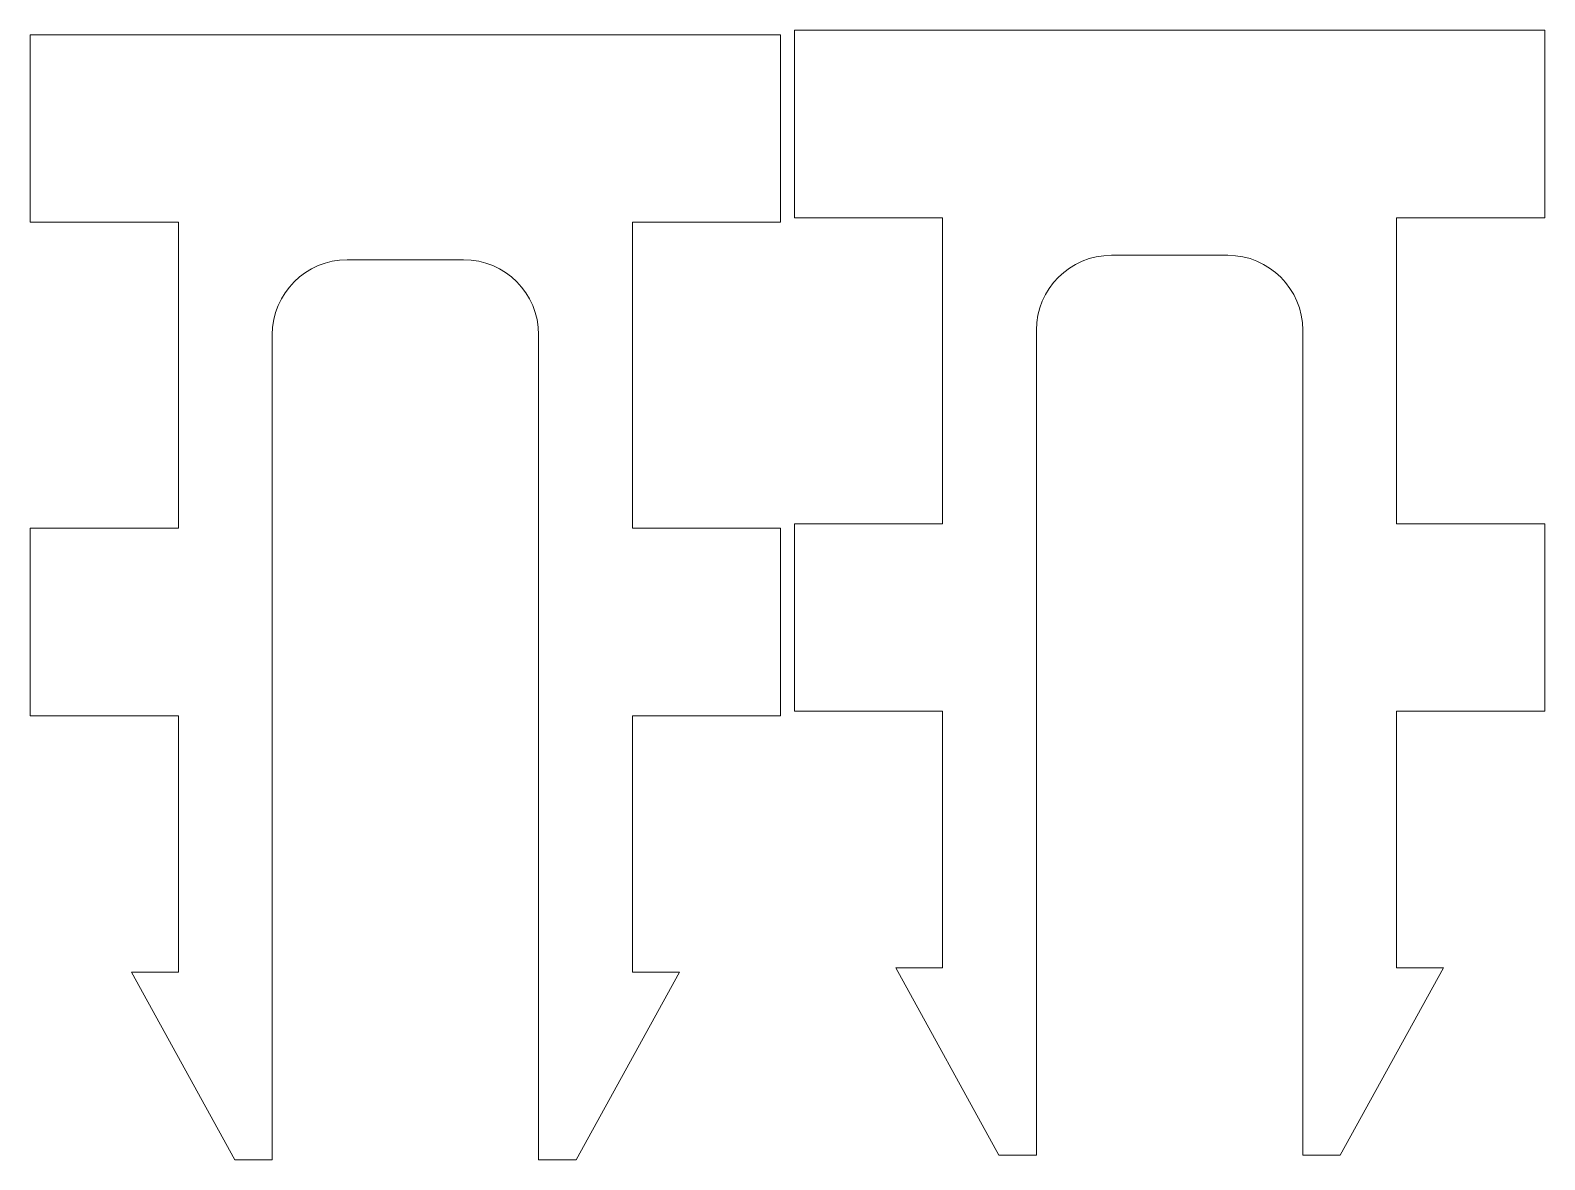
# Model space of a CAD drawing. Header units: inches. Extents: x 0 to 2.02, y -1.25 to 0.26.
import ezdxf

# ---------------------------------------------------------------- set-up
doc = ezdxf.new("R2010")
doc.units = ezdxf.units.IN
doc.header["$MEASUREMENT"] = 0

msp = doc.modelspace()

# ---------------------------------------------------------------- linework, layer by layer
at = {"color": 1, "linetype": 'Continuous', "lineweight": 5}
for p, q in [((1, 0.25), (0, 0.25)), ((0, 0.25), (0, 0)), ((1, 0), (1, 0.25)), ((2.0183, 0.2559), (1.0183, 0.2559)), ((1.0183, 0.2559), (1.0183, 0.0059)), ((2.0183, 0.0059), (2.0183, 0.2559)), ((0, 0), (0.1975, 0)), ((0.1975, 0), (0.1975, -0.408)), ((0.8025, 0), (1, 0)), ((0.8025, -0.408), (0.8025, 0)), ((1.0183, 0.0059), (1.2158, 0.0059)), ((1.2158, 0.0059), (1.2158, -0.4021)), ((1.8208, 0.0059), (2.0183, 0.0059)), ((1.8208, -0.4021), (1.8208, 0.0059)), ((0.4225, -0.05), (0.5775, -0.05)), ((1.4408, -0.0441), (1.5958, -0.0441)), ((0.3225, -1.25), (0.3225, -0.15)), ((0.6775, -0.15), (0.6775, -1.25)), ((1.3408, -1.2441), (1.3408, -0.1441)), ((1.6958, -0.1441), (1.6958, -1.2441)), ((1.0183, -0.4021), (1.0183, -0.6521)), ((1.2158, -0.4021), (1.0183, -0.4021)), ((2.0183, -0.4021), (1.8208, -0.4021)), ((2.0183, -0.6521), (2.0183, -0.4021)), ((0, -0.408), (0, -0.658)), ((0.1975, -0.408), (0, -0.408)), ((1, -0.408), (0.8025, -0.408)), ((1, -0.658), (1, -0.408)), ((0, -0.658), (0.1975, -0.658)), ((0.1975, -0.658), (0.1975, -1)), ((0.8025, -0.658), (1, -0.658)), ((0.8025, -1), (0.8025, -0.658)), ((1.0183, -0.6521), (1.2158, -0.6521)), ((1.2158, -0.6521), (1.2158, -0.9941)), ((1.8208, -0.6521), (2.0183, -0.6521)), ((1.8208, -0.9941), (1.8208, -0.6521)), ((0.135, -1), (0.2725, -1.25)), ((0.1975, -1), (0.135, -1)), ((0.7275, -1.25), (0.865, -1)), ((0.865, -1), (0.8025, -1)), ((1.1533, -0.9941), (1.2908, -1.2441)), ((1.2158, -0.9941), (1.1533, -0.9941)), ((1.7458, -1.2441), (1.8833, -0.9941)), ((1.8833, -0.9941), (1.8208, -0.9941)), ((0.2725, -1.25), (0.3225, -1.25)), ((0.6775, -1.25), (0.7275, -1.25)), ((1.2908, -1.2441), (1.3408, -1.2441)), ((1.6958, -1.2441), (1.7458, -1.2441))]:
    msp.add_line(p, q, dxfattribs=at)
for centre, start, end in [((0.4225, -0.15), 90, 180), ((0.5775, -0.15), 0, 90), ((1.4408, -0.1441), 90, 180), ((1.5958, -0.1441), 0, 90)]:
    msp.add_arc(centre, 0.1, start, end, dxfattribs=at)

doc.saveas('drawing.dxf')
